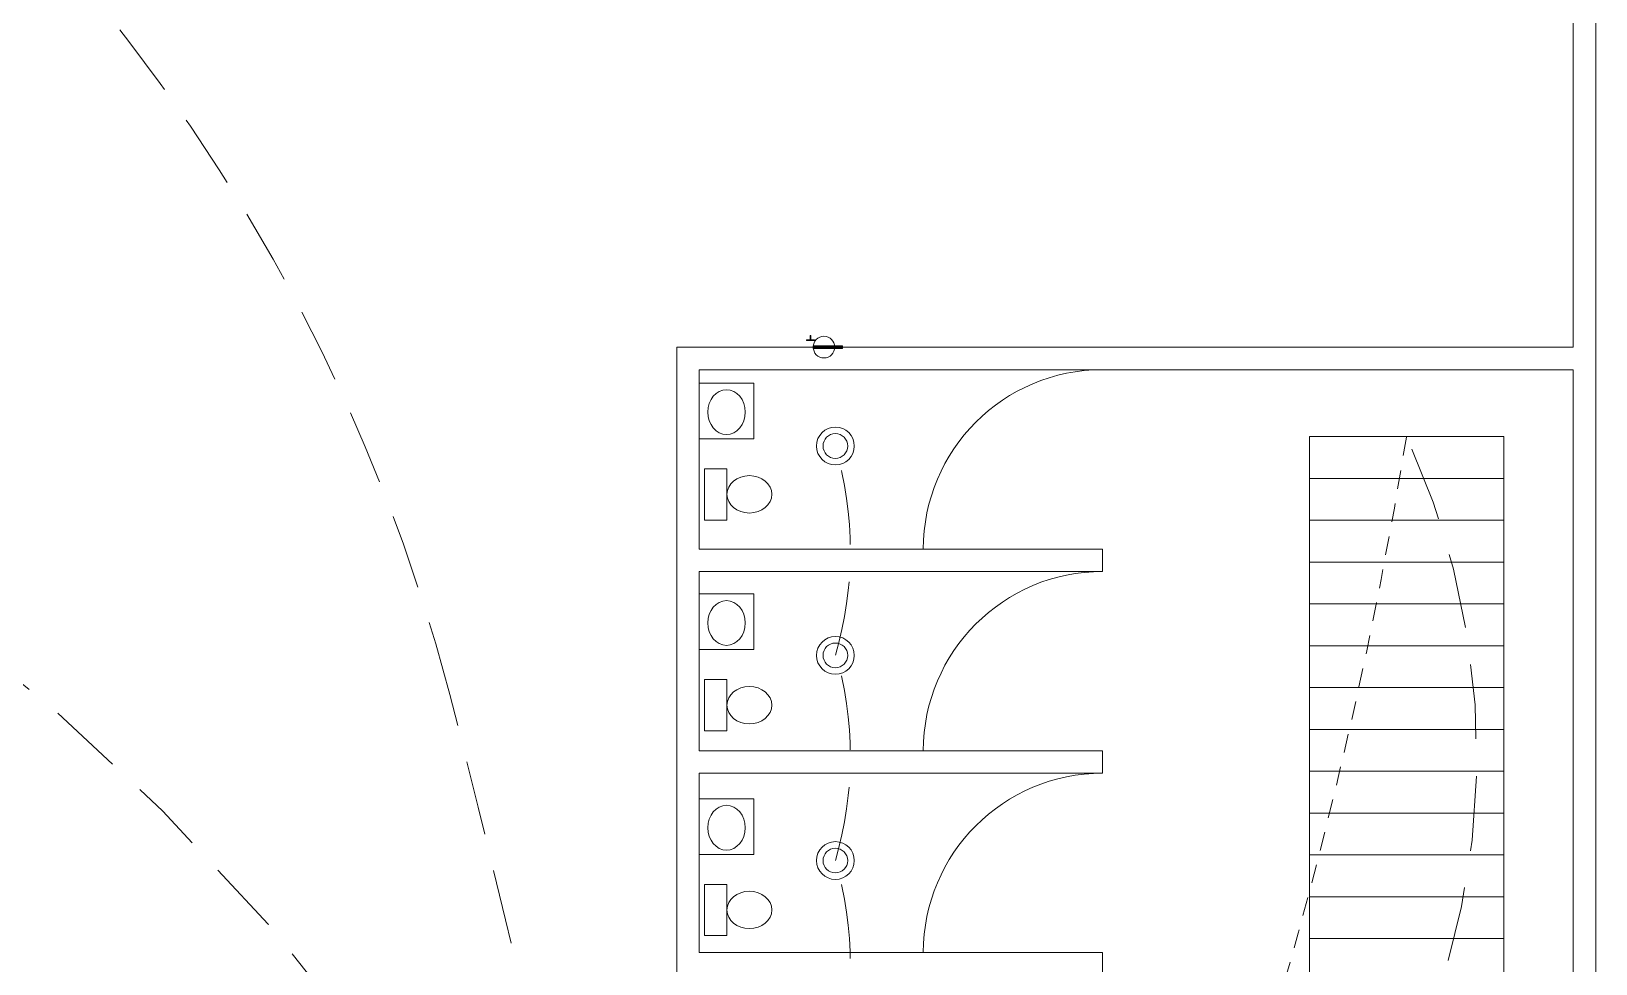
# Model space of a CAD drawing. Header units: millimetres. Extents: x -461 to 1315, y -154 to 152.
# Drawn here: x -438.28 to -427.81, y -147.94 to -141.7 of the extents above; entities that cross this region are included whole.
import ezdxf

# ---------------------------------------------------------------- set-up
doc = ezdxf.new("R2010")
doc.units = ezdxf.units.MM
doc.linetypes.add('DASHED', pattern=[0.75, 0.5, -0.25])
doc.linetypes.add('HIDDEN2', pattern=[0.1875, 0.125, -0.0625])
doc.layers.get('0').update_dxf_attribs({"lineweight": 13})
for name, color, linetype, lineweight in [('A-DOOR', 251, 'Continuous', 13), ('A-FURN', 46, 'Continuous', 13), ('A-WALL', 253, 'Continuous', 15), ('C-SSWR', 3, 'Continuous', 13), ('E-CABL', 201, 'HIDDEN2', 13), ('E-CONT', 222, 'DASHED', 13), ('E-LITE', 40, 'Continuous', 13), ('S-STRS', 4, 'Continuous', 13)]:
    doc.layers.add(name, color=color, linetype=linetype, lineweight=lineweight)

# ---------------------------------------------------------------- blocks, each defined once
blk = doc.blocks.new('RETIE-PANELLED18W')
at = {"lineweight": 5}
for radius in [28.2, 18.4]:
    blk.add_circle((1123.2, 1710.9), radius, dxfattribs=at)
blk = doc.blocks.new('RETIE-Toma corriente monofásico')
h = blk.add_hatch(color=256)
h.dxf.hatch_style = 1
h.paths.add_polyline_path([(-177, 21), (-305, 21), (-305, 11), (-177, 11, -0.014858)])
h.paths.add_polyline_path([(176, 21), (-177, 21, 0.014858), (-177, 11), (177, 11)])
h.paths.add_polyline_path([(-178, -9), (-305, -9), (-305, -20), (-177, -20, -0.014847)])
h.paths.add_polyline_path([(177, -9), (-178, -9, 0.014847), (-177, -20), (177, -20)])
h = blk.add_hatch(color=256)
h.dxf.hatch_style = 1
h.paths.add_polyline_path([(155, -110), (155, -120), (286, -120), (286, -110)])
h.paths.add_polyline_path([(216, -190), (225, -190), (225, -120), (216, -120)])
for points in [[(176, 21), (-305, 21), (-305, 11), (177, 11)], [(177, -9), (-305, -9), (-305, -20), (177, -20)], [(155, -110), (286, -110), (286, -120), (155, -120)], [(216, -120), (225, -120), (225, -190), (216, -190)]]:
    blk.add_lwpolyline(points, close=True)
blk.add_circle((0, 0), 178)

msp = doc.modelspace()

# ---------------------------------------------------------------- linework, layer by layer
at = {"layer": 'A-DOOR'}
for p, q in [((-431.106, -145.163), (-432.306, -145.163)), ((-431.106, -146.513), (-432.306, -146.513)), ((-431.106, -147.863), (-432.306, -147.863))]:
    msp.add_line(p, q, dxfattribs=at)
for centre in [(-431.106, -145.163), (-431.106, -146.513), (-431.106, -147.863)]:
    msp.add_arc(centre, 1.2, 90, 180, dxfattribs=at)
at = {"layer": 'A-FURN'}
for p, q in [((-433.441, -144.053), (-433.806, -144.053)), ((-433.441, -144.425), (-433.441, -144.053)), ((-433.806, -144.425), (-433.441, -144.425)), ((-433.441, -145.463), (-433.806, -145.463)), ((-433.441, -145.835), (-433.441, -145.463)), ((-433.806, -145.835), (-433.441, -145.835)), ((-433.441, -146.834), (-433.806, -146.834)), ((-433.441, -147.206), (-433.441, -146.834)), ((-433.806, -147.206), (-433.441, -147.206))]:
    msp.add_line(p, q, dxfattribs=at)
at = {"layer": 'A-WALL'}
for p, q in [((-427.806, -153.963), (-427.806, -118.963)), ((-427.956, -143.813), (-427.956, -119.113)), ((-433.956, -153.813), (-433.956, -143.813)), ((-433.956, -143.813), (-427.956, -143.813)), ((-433.956, -143.813), (-433.956, -143.963)), ((-433.956, -143.813), (-433.806, -143.813)), ((-433.806, -143.963), (-427.956, -143.963)), ((-433.806, -143.963), (-433.806, -145.163)), ((-427.956, -151.063), (-427.956, -143.963)), ((-431.106, -145.163), (-433.806, -145.163)), ((-431.106, -145.313), (-431.106, -145.163)), ((-433.806, -145.313), (-433.806, -146.513)), ((-431.106, -145.313), (-433.806, -145.313)), ((-431.106, -146.513), (-433.806, -146.513)), ((-431.106, -146.663), (-431.106, -146.513)), ((-433.806, -146.663), (-433.806, -147.863)), ((-431.106, -146.663), (-433.806, -146.663)), ((-431.106, -147.863), (-433.806, -147.863)), ((-431.106, -148.013), (-431.106, -147.863))]:
    msp.add_line(p, q, dxfattribs=at)
at = {"layer": 'C-SSWR'}
for points in [[(-433.77, -144.969), (-433.62, -144.969), (-433.62, -144.626), (-433.77, -144.626)], [(-433.77, -146.379), (-433.62, -146.379), (-433.62, -146.036), (-433.77, -146.036)], [(-433.77, -147.75), (-433.62, -147.75), (-433.62, -147.407), (-433.77, -147.407)]]:
    msp.add_lwpolyline(points, close=True, dxfattribs=at)
for centre, major_axis in [((-433.623, -144.247), (0, 0.15)), ((-433.47, -144.797), (-0.15, 0)), ((-433.623, -145.658), (0, 0.15)), ((-433.47, -146.208), (-0.15, 0)), ((-433.623, -147.028), (0, 0.15)), ((-433.47, -147.578), (-0.15, 0))]:
    msp.add_ellipse(centre, major_axis=major_axis, ratio=0.833333, dxfattribs=at)
at = {"layer": 'E-CABL', "lineweight": 20}
msp.add_arc((-460.112, -139.384), 31.444, 336.6259, 350.8033, dxfattribs=at)
at = {"layer": 'E-CONT'}
for points in [[(-442.095, -127.812, 0.267949), (-442.095, -136.498, 0.267949), (-442.095, -145.184, -0.110389), (-438.159, -148.955, 0.210101), (-434.055, -152.477)], [(-456.203, -131.956, 0.206278), (-455.947, -140.703, 0.206219), (-446.692, -142.767, -0.30166), (-434.055, -152.186)], [(-437.703, -131.979, -0.267949), (-438.067, -141.222, -0.114209), (-435.474, -146.136, -0.007944), (-434.055, -152.186)]]:
    msp.add_lwpolyline(points, format="xyb", dxfattribs=at)
for centre in [(-435.263, -145.176), (-435.263, -146.549), (-435.263, -147.945)]:
    msp.add_arc(centre, 2.469, 343.5781, 16.4219, dxfattribs=at)
at = {"layer": 'E-CONT', "lineweight": 20}
msp.add_arc((-433.686, -146.545), 5.084, 302.077, 24.8387, dxfattribs=at)
at = {"layer": 'S-STRS'}
for p, q in [((-428.422, -144.41), (-429.722, -144.41)), ((-429.722, -144.41), (-429.722, -150.29)), ((-428.422, -150.29), (-428.422, -144.41)), ((-429.722, -144.69), (-428.422, -144.69)), ((-428.422, -144.97), (-429.722, -144.97)), ((-429.722, -145.25), (-428.422, -145.25)), ((-428.422, -145.25), (-428.422, -145.53)), ((-428.422, -145.53), (-429.722, -145.53)), ((-429.722, -145.81), (-428.422, -145.81)), ((-428.422, -146.09), (-429.722, -146.09)), ((-429.722, -146.37), (-428.422, -146.37)), ((-428.422, -146.65), (-429.722, -146.65)), ((-429.722, -146.93), (-428.422, -146.93)), ((-428.422, -147.21), (-429.722, -147.21)), ((-429.722, -147.49), (-428.422, -147.49)), ((-428.422, -147.77), (-429.722, -147.77))]:
    msp.add_line(p, q, dxfattribs=at)

# ---------------------------------------------------------------- block references
at = {"layer": 'E-LITE', "xscale": 0.0004064626554676976, "yscale": 0.0004064626554676976, "zscale": 0.0004064626554676976, "rotation": 180}
msp.add_blockref('RETIE-Toma corriente monofásico', (-432.971, -143.812), dxfattribs=at)
at = {"layer": 'E-LITE', "xscale": 0.00448846850668834, "yscale": 0.00448846850668834, "zscale": 0.00448846850668834}
for p in [(-437.936, -152.153), (-437.936, -153.554), (-437.936, -154.927)]:
    msp.add_blockref('RETIE-PANELLED18W', p, dxfattribs=at)

doc.saveas('drawing.dxf')
